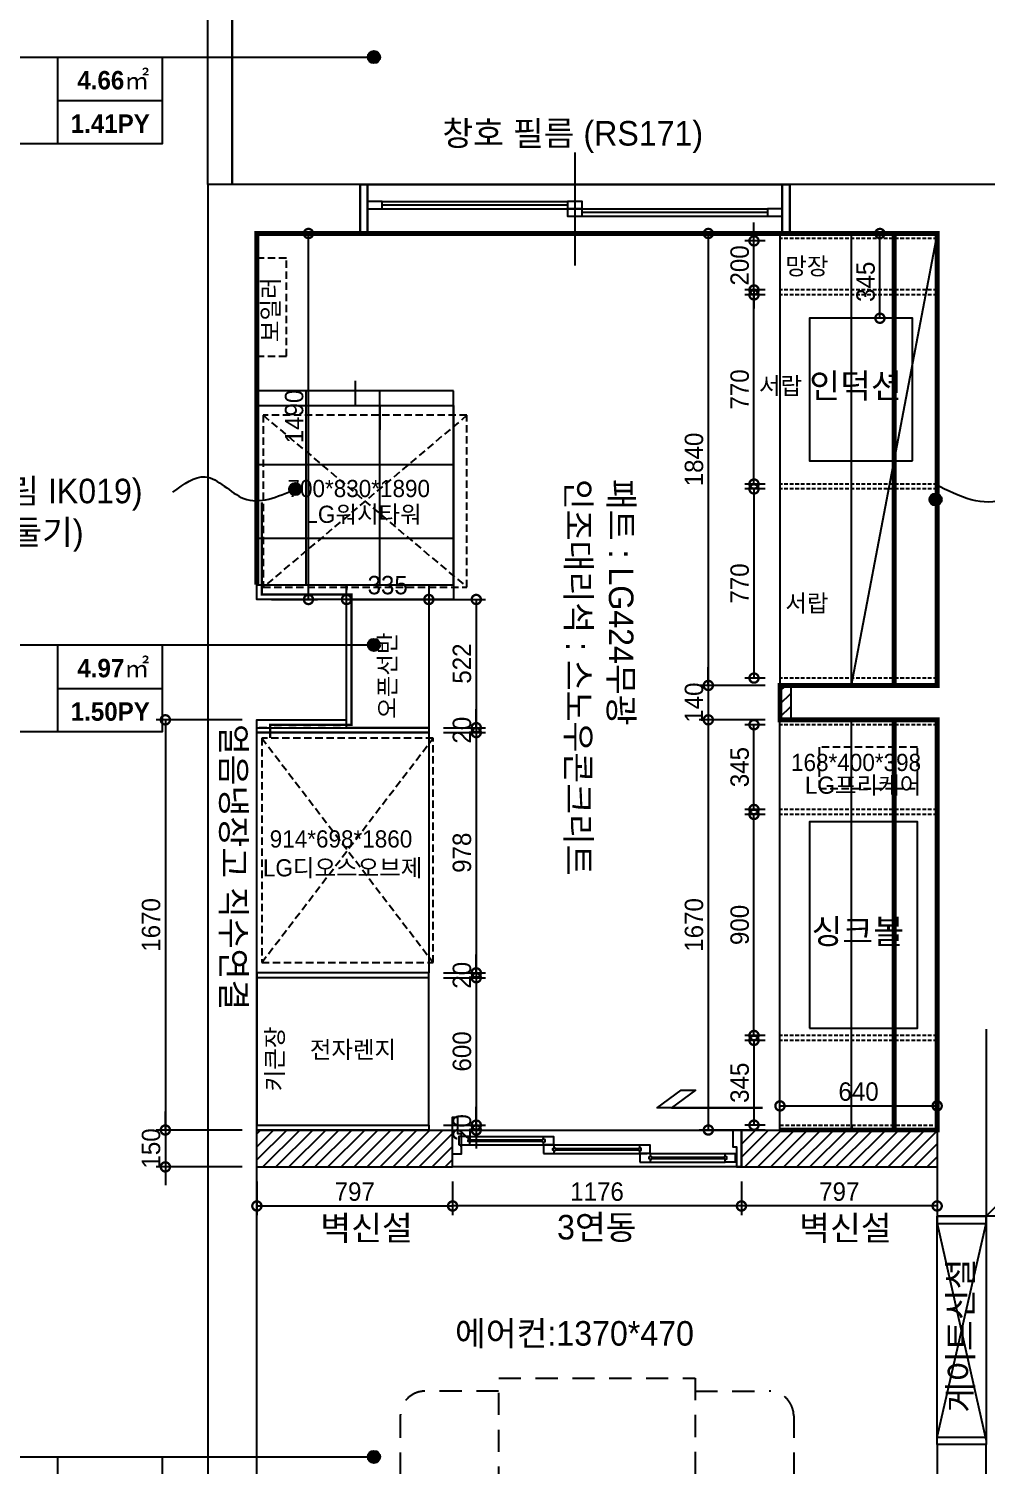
# Model space of a CAD drawing. Header units: inches. Extents: x 211248 to 488355, y -41604 to -7105.
# Drawn here: x 217592 to 221491, y -19995 to -14147 of the extents above; entities that cross this region are included whole.
import ezdxf
from ezdxf.enums import TextEntityAlignment as Align

# ---------------------------------------------------------------- set-up
doc = ezdxf.new("R2010")
doc.units = ezdxf.units.IN
doc.header["$LTSCALE"] = 60
doc.header["$MEASUREMENT"] = 0
for name, pattern in [('DASHED', [0.75, 0.5, -0.25]), ('HID', [2.5, 1.5, -1]), ('HID2', [1, 0.5, -0.5]), ('HIDDEN', [0.375, 0.25, -0.125]), ('PHANTOM2', [1.25, 0.625, -0.125, 0.125, -0.125, 0.125, -0.125])]:
    doc.linetypes.add(name, pattern=pattern)
for name, color, linetype in [('0-ELC TEXT', 7, 'Continuous'), ('03-TEXT', 3, 'Continuous'), ('03-WAL NEW', 3, 'Continuous'), ('06-FUR', 6, 'Continuous'), ('06-LIGHT', 4, 'Continuous'), ('07-DIM WAL', 5, 'Continuous'), ('08-HAT', 8, 'Continuous'), ('2-con', 2, 'Continuous'), ('_LIBR', 4, 'Continuous'), ('CO-DOOR', 8, 'Continuous'), ('door(c4)', 4, 'Continuous'), ('FUR', 8, 'DASHED'), ('UNIT-84A-ST-all-1F$0$WIN', 4, 'Continuous'), ('도면층4', 4, 'Continuous'), ('도면층5', 5, 'Continuous'), ('도면층8', 8, 'Continuous'), ('마감재', 140, 'Continuous')]:
    doc.layers.add(name, color=color, linetype=linetype)
doc.styles.add('넥슨고딕', font='NEXONLv1GothicBold.ttf')
doc.styles.add('스타일1', font='Korail_Round_Gothic_Light.ttf')
doc.styles.add('코레일둥고', font='Korail_Round_Gothic_Medium.ttf')
doc.dimstyles.new('30', dxfattribs={"dimscale": 30, "dimtxt": 2.5, "dimasz": 2.5, "dimexe": 1.25, "dimexo": 2, "dimtad": 1, "dimdec": 0, "dimtxsty": '스타일1', "dimblk": 'DOTSMALL', "dimcen": 2.5, "dimclrd": 1, "dimclre": 1, "dimclrt": 7, "dimadec": 0, "dimazin": 0, "dimtfac": 1, "dimtdec": 0, "dimtix": 1, "dimtmove": 0, "dimatfit": 3, "dimldrblk": 'DOTSMALL', "dimfxl": 0, "dimarcsym": 0})

# ---------------------------------------------------------------- blocks, each defined once
blk = doc.blocks.new('800X1200_P1_')
at = {"layer": 'FUR', "linetype": 'HID'}
blk.add_lwpolyline([(400, -1200), (-400, -1200), (-400, 0), (400, 0)], close=True, dxfattribs=at)
for points in [[(-400.9, -548), (-700.9, -548, -0.414214), (-800.9, -448), (-800.9, -148, -0.414214), (-700.9, -48), (-400.9, -48)], [(400.9, -548), (700.9, -548, 0.414214), (800.9, -448), (800.9, -148, 0.414214), (700.9, -48), (400.9, -48)], [(-400.9, -1146.7), (-700.9, -1146.7, -0.414214), (-800.9, -1046.7), (-800.9, -746.7, -0.414214), (-700.9, -646.7), (-400.9, -646.7)], [(400.9, -1146.7), (700.9, -1146.7, 0.414214), (800.9, -1046.7), (800.9, -746.7, 0.414214), (700.9, -646.7), (400.9, -646.7)]]:
    blk.add_lwpolyline(points, format="xyb", dxfattribs=at)
blk = doc.blocks.new('식탁')
at = {"layer": '_LIBR', "rotation": 180}
blk.add_blockref('800X1200_P1_', (400, -1200), dxfattribs=at)
blk = doc.blocks.new('_DOTSMALL')
at = {"color": 0, "linetype": 'ByBlock', "const_width": 0.5}
blk.add_lwpolyline([(-0.0625, 0, 1), (0.0625, 0, 1)], format="xyb", close=True, dxfattribs=at)
blk = doc.blocks.new('*D180')
at = {"layer": '07-DIM WAL', "color": 1, "lineweight": -2}
for p, q in [((218581.2, -14980.2), (218768.7, -14980.2)), ((218731.2, -16470.2), (218731.2, -14980.2)), ((218581.2, -16470.2), (218768.7, -16470.2))]:
    blk.add_line(p, q, dxfattribs=at)
at = {"layer": 'Defpoints', "color": 0}
for p in [(218521.2, -14980.2), (218731.2, -14980.2), (218521.2, -16470.2)]:
    blk.add_point(p, dxfattribs=at)
at = {"layer": '07-DIM WAL', "color": 1, "lineweight": -2, "xscale": 75, "yscale": 75, "zscale": 75}
for p, rotation in [((218731.2, -14980.2), 90), ((218731.2, -16470.2), 270)]:
    blk.add_blockref('_DOTSMALL', p, dxfattribs=dict(at, rotation=rotation))
at = {"layer": '07-DIM WAL', "color": 7, "insert": (218673.2, -15725.2), "char_height": 75, "attachment_point": 5, "rotation": 90, "style": '스타일1'}
blk.add_mtext('1490', dxfattribs=at)
blk = doc.blocks.new('*D189')
at = {"layer": '07-DIM WAL', "color": 1, "lineweight": -2}
for p, q in [((220494.2, -18840.2), (220494.2, -18976.9)), ((221291.2, -18840.2), (221291.2, -18976.9)), ((221291.2, -18939.4), (220494.2, -18939.4))]:
    blk.add_line(p, q, dxfattribs=at)
at = {"layer": 'Defpoints', "color": 0}
for p in [(220494.2, -18780.2), (221291.2, -18780.2), (220494.2, -18939.4)]:
    blk.add_point(p, dxfattribs=at)
at = {"layer": '07-DIM WAL', "color": 1, "lineweight": -2, "xscale": 75, "yscale": 75, "zscale": 75, "rotation": 180}
blk.add_blockref('_DOTSMALL', (220494.2, -18939.4), dxfattribs=at)
at = {"layer": '07-DIM WAL', "color": 1, "lineweight": -2, "xscale": 75, "yscale": 75, "zscale": 75}
blk.add_blockref('_DOTSMALL', (221291.2, -18939.4), dxfattribs=at)
at = {"layer": '07-DIM WAL', "color": 7, "insert": (220892.7, -18881.4), "char_height": 75, "attachment_point": 5, "style": '스타일1'}
blk.add_mtext('797', dxfattribs=at)
blk = doc.blocks.new('*D181')
at = {"layer": '07-DIM WAL', "color": 1, "lineweight": -2}
for p, q in [((219318.2, -18840.2), (219318.2, -18976.9)), ((220494.2, -18840.2), (220494.2, -18976.9)), ((220494.2, -18939.4), (219318.2, -18939.4))]:
    blk.add_line(p, q, dxfattribs=at)
at = {"layer": 'Defpoints', "color": 0}
for p in [(219318.2, -18780.2), (220494.2, -18780.2), (219318.2, -18939.4)]:
    blk.add_point(p, dxfattribs=at)
at = {"layer": '07-DIM WAL', "color": 1, "lineweight": -2, "xscale": 75, "yscale": 75, "zscale": 75, "rotation": 180}
blk.add_blockref('_DOTSMALL', (219318.2, -18939.4), dxfattribs=at)
at = {"layer": '07-DIM WAL', "color": 1, "lineweight": -2, "xscale": 75, "yscale": 75, "zscale": 75}
blk.add_blockref('_DOTSMALL', (220494.2, -18939.4), dxfattribs=at)
at = {"layer": '07-DIM WAL', "color": 7, "insert": (219906.2, -18881.4), "char_height": 75, "attachment_point": 5, "style": '스타일1'}
blk.add_mtext('1176', dxfattribs=at)
blk = doc.blocks.new('*D190')
at = {"layer": '07-DIM WAL', "color": 1, "lineweight": -2}
for p, q in [((218521.2, -18840.2), (218521.2, -18976.9)), ((219318.2, -18840.2), (219318.2, -18976.9)), ((218521.2, -18939.4), (219318.2, -18939.4))]:
    blk.add_line(p, q, dxfattribs=at)
at = {"layer": 'Defpoints', "color": 0}
for p in [(218521.2, -18780.2), (219318.2, -18780.2), (219318.2, -18939.4)]:
    blk.add_point(p, dxfattribs=at)
at = {"layer": '07-DIM WAL', "color": 1, "lineweight": -2, "xscale": 75, "yscale": 75, "zscale": 75, "rotation": 180}
blk.add_blockref('_DOTSMALL', (218521.2, -18939.4), dxfattribs=at)
at = {"layer": '07-DIM WAL', "color": 1, "lineweight": -2, "xscale": 75, "yscale": 75, "zscale": 75}
blk.add_blockref('_DOTSMALL', (219318.2, -18939.4), dxfattribs=at)
at = {"layer": '07-DIM WAL', "color": 7, "insert": (218919.7, -18881.4), "char_height": 75, "attachment_point": 5, "style": '스타일1'}
blk.add_mtext('797', dxfattribs=at)
blk = doc.blocks.new('*D191')
at = {"layer": '07-DIM WAL', "color": 1, "lineweight": -2}
for p, q in [((218886.2, -16410.2), (218886.2, -16432.7)), ((219221.2, -16410.2), (219221.2, -16432.7)), ((218886.2, -16470.2), (219221.2, -16470.2))]:
    blk.add_line(p, q, dxfattribs=at)
at = {"layer": 'Defpoints', "color": 0}
for p in [(218886.2, -16470.2), (219221.2, -16470.2), (219221.2, -16470.2)]:
    blk.add_point(p, dxfattribs=at)
at = {"layer": '07-DIM WAL', "color": 1, "lineweight": -2, "xscale": 75, "yscale": 75, "zscale": 75, "rotation": 180}
blk.add_blockref('_DOTSMALL', (218886.2, -16470.2), dxfattribs=at)
at = {"layer": '07-DIM WAL', "color": 1, "lineweight": -2, "xscale": 75, "yscale": 75, "zscale": 75}
blk.add_blockref('_DOTSMALL', (219221.2, -16470.2), dxfattribs=at)
at = {"layer": '07-DIM WAL', "color": 7, "insert": (219053.7, -16412.2), "char_height": 75, "attachment_point": 5, "style": '스타일1'}
blk.add_mtext('335', dxfattribs=at)
blk = doc.blocks.new('*D193')
at = {"layer": '07-DIM WAL', "color": 1, "lineweight": -2}
for p, q in [((220591.2, -18265.2), (220507.9, -18265.2)), ((220545.4, -18265.2), (220545.4, -18610.2)), ((220591.2, -18610.2), (220507.9, -18610.2))]:
    blk.add_line(p, q, dxfattribs=at)
at = {"layer": 'Defpoints', "color": 0}
for p in [(220651.2, -18265.2), (220545.4, -18610.2), (220651.2, -18610.2)]:
    blk.add_point(p, dxfattribs=at)
at = {"layer": '07-DIM WAL', "color": 1, "lineweight": -2, "xscale": 75, "yscale": 75, "zscale": 75}
for p, rotation in [((220545.4, -18265.2), 90), ((220545.4, -18610.2), 270)]:
    blk.add_blockref('_DOTSMALL', p, dxfattribs=dict(at, rotation=rotation))
at = {"layer": '07-DIM WAL', "color": 7, "insert": (220487.4, -18437.7), "char_height": 75, "attachment_point": 5, "rotation": 90, "style": '스타일1'}
blk.add_mtext('345', dxfattribs=at)
blk = doc.blocks.new('*D197')
at = {"layer": '07-DIM WAL', "color": 1, "lineweight": -2}
for p, q in [((220591.2, -17345.2), (220507.9, -17345.2)), ((220545.4, -18245.2), (220545.4, -17345.2)), ((220591.2, -18245.2), (220507.9, -18245.2))]:
    blk.add_line(p, q, dxfattribs=at)
at = {"layer": 'Defpoints', "color": 0}
for p in [(220545.4, -17345.2), (220651.2, -17345.2), (220651.2, -18245.2)]:
    blk.add_point(p, dxfattribs=at)
at = {"layer": '07-DIM WAL', "color": 1, "lineweight": -2, "xscale": 75, "yscale": 75, "zscale": 75}
for p, rotation in [((220545.4, -17345.2), 90), ((220545.4, -18245.2), 270)]:
    blk.add_blockref('_DOTSMALL', p, dxfattribs=dict(at, rotation=rotation))
at = {"layer": '07-DIM WAL', "color": 7, "insert": (220487.4, -17795.2), "char_height": 75, "attachment_point": 5, "rotation": 90, "style": '스타일1'}
blk.add_mtext('900', dxfattribs=at)
blk = doc.blocks.new('*D198')
at = {"layer": '07-DIM WAL', "color": 1, "lineweight": -2}
for p, q in [((220591.2, -16980.2), (220507.9, -16980.2)), ((220545.4, -17325.2), (220545.4, -16980.2)), ((220591.2, -17325.2), (220507.9, -17325.2))]:
    blk.add_line(p, q, dxfattribs=at)
at = {"layer": 'Defpoints', "color": 0}
for p in [(220545.4, -16980.2), (220651.2, -16980.2), (220651.2, -17325.2)]:
    blk.add_point(p, dxfattribs=at)
at = {"layer": '07-DIM WAL', "color": 1, "lineweight": -2, "xscale": 75, "yscale": 75, "zscale": 75}
for p, rotation in [((220545.4, -16980.2), 90), ((220545.4, -17325.2), 270)]:
    blk.add_blockref('_DOTSMALL', p, dxfattribs=dict(at, rotation=rotation))
at = {"layer": '07-DIM WAL', "color": 7, "insert": (220487.4, -17152.7), "char_height": 75, "attachment_point": 5, "rotation": 90, "style": '스타일1'}
blk.add_mtext('345', dxfattribs=at)
blk = doc.blocks.new('*D186')
at = {"layer": '07-DIM WAL', "color": 1, "lineweight": -2}
for p, q in [((220591.2, -16960.2), (220321.9, -16960.2)), ((220359.4, -16960.2), (220359.4, -18630.2)), ((220591.2, -18630.2), (220321.9, -18630.2))]:
    blk.add_line(p, q, dxfattribs=at)
at = {"layer": 'Defpoints', "color": 0}
for p in [(220651.2, -16960.2), (220359.4, -18630.2), (220651.2, -18630.2)]:
    blk.add_point(p, dxfattribs=at)
at = {"layer": '07-DIM WAL', "color": 1, "lineweight": -2, "xscale": 75, "yscale": 75, "zscale": 75}
for p, rotation in [((220359.4, -16960.2), 90), ((220359.4, -18630.2), 270)]:
    blk.add_blockref('_DOTSMALL', p, dxfattribs=dict(at, rotation=rotation))
at = {"layer": '07-DIM WAL', "color": 7, "insert": (220301.4, -17795.2), "char_height": 75, "attachment_point": 5, "rotation": 90, "style": '스타일1'}
blk.add_mtext('1670', dxfattribs=at)
blk = doc.blocks.new('*D187')
at = {"layer": '07-DIM WAL', "color": 1, "lineweight": -2}
for p, q in [((220651.2, -18570.2), (220651.2, -18494.5)), ((220651.2, -18532), (221291.2, -18532)), ((221291.2, -18570.2), (221291.2, -18494.5))]:
    blk.add_line(p, q, dxfattribs=at)
at = {"layer": 'Defpoints', "color": 0}
for p in [(221291.2, -18532), (220651.2, -18630.2), (221291.2, -18630.2)]:
    blk.add_point(p, dxfattribs=at)
at = {"layer": '07-DIM WAL', "color": 1, "lineweight": -2, "xscale": 75, "yscale": 75, "zscale": 75, "rotation": 180}
blk.add_blockref('_DOTSMALL', (220651.2, -18532), dxfattribs=at)
at = {"layer": '07-DIM WAL', "color": 1, "lineweight": -2, "xscale": 75, "yscale": 75, "zscale": 75}
blk.add_blockref('_DOTSMALL', (221291.2, -18532), dxfattribs=at)
at = {"layer": '07-DIM WAL', "color": 7, "insert": (220971.2, -18474), "char_height": 75, "attachment_point": 5, "style": '스타일1'}
blk.add_mtext('640', dxfattribs=at)
blk = doc.blocks.new('*D199')
at = {"layer": '07-DIM WAL', "color": 1, "lineweight": -2}
for p, q in [((220591.2, -16020.2), (220507.9, -16020.2)), ((220545.4, -16020.2), (220545.4, -16790.2)), ((220591.2, -16790.2), (220507.9, -16790.2))]:
    blk.add_line(p, q, dxfattribs=at)
at = {"layer": 'Defpoints', "color": 0}
for p in [(220651.2, -16020.2), (220545.4, -16790.2), (220651.2, -16790.2)]:
    blk.add_point(p, dxfattribs=at)
at = {"layer": '07-DIM WAL', "color": 1, "lineweight": -2, "xscale": 75, "yscale": 75, "zscale": 75}
for p, rotation in [((220545.4, -16020.2), 90), ((220545.4, -16790.2), 270)]:
    blk.add_blockref('_DOTSMALL', p, dxfattribs=dict(at, rotation=rotation))
at = {"layer": '07-DIM WAL', "color": 7, "insert": (220487.4, -16405.2), "char_height": 75, "attachment_point": 5, "rotation": 90, "style": '스타일1'}
blk.add_mtext('770', dxfattribs=at)
blk = doc.blocks.new('*D200')
at = {"layer": '07-DIM WAL', "color": 1, "lineweight": -2}
for p, q in [((220591.2, -15230.2), (220507.9, -15230.2)), ((220545.4, -16000.2), (220545.4, -15230.2)), ((220591.2, -16000.2), (220507.9, -16000.2))]:
    blk.add_line(p, q, dxfattribs=at)
at = {"layer": 'Defpoints', "color": 0}
for p in [(220545.4, -15230.2), (220651.2, -15230.2), (220651.2, -16000.2)]:
    blk.add_point(p, dxfattribs=at)
at = {"layer": '07-DIM WAL', "color": 1, "lineweight": -2, "xscale": 75, "yscale": 75, "zscale": 75}
for p, rotation in [((220545.4, -15230.2), 90), ((220545.4, -16000.2), 270)]:
    blk.add_blockref('_DOTSMALL', p, dxfattribs=dict(at, rotation=rotation))
at = {"layer": '07-DIM WAL', "color": 7, "insert": (220487.4, -15615.2), "char_height": 75, "attachment_point": 5, "rotation": 90, "style": '스타일1'}
blk.add_mtext('770', dxfattribs=at)
blk = doc.blocks.new('*D194')
at = {"layer": '07-DIM WAL', "color": 1, "lineweight": -2}
for p, q in [((220545.4, -15010.2), (220545.4, -14935.2)), ((220591.2, -15010.2), (220507.9, -15010.2)), ((220545.4, -15210.2), (220545.4, -15010.2)), ((220591.2, -15210.2), (220507.9, -15210.2)), ((220545.4, -15210.2), (220545.4, -15285.2))]:
    blk.add_line(p, q, dxfattribs=at)
at = {"layer": 'Defpoints', "color": 0}
for p in [(220545.4, -15010.2), (220651.2, -15010.2), (220651.2, -15210.2)]:
    blk.add_point(p, dxfattribs=at)
at = {"layer": '07-DIM WAL', "color": 1, "lineweight": -2, "xscale": 75, "yscale": 75, "zscale": 75}
for p, rotation in [((220545.4, -15010.2), 270), ((220545.4, -15210.2), 90)]:
    blk.add_blockref('_DOTSMALL', p, dxfattribs=dict(at, rotation=rotation))
at = {"layer": '07-DIM WAL', "color": 7, "insert": (220487.4, -15110.2), "char_height": 75, "attachment_point": 5, "rotation": 90, "style": '스타일1'}
blk.add_mtext('200', dxfattribs=at)
blk = doc.blocks.new('*D195')
at = {"layer": '07-DIM WAL', "color": 1, "lineweight": -2}
for p, q in [((220591.2, -14980.2), (220321.9, -14980.2)), ((220359.4, -14980.2), (220359.4, -16820.2)), ((220591.2, -16820.2), (220321.9, -16820.2))]:
    blk.add_line(p, q, dxfattribs=at)
at = {"layer": 'Defpoints', "color": 0}
for p in [(220651.2, -14980.2), (220359.4, -16820.2), (220651.2, -16820.2)]:
    blk.add_point(p, dxfattribs=at)
at = {"layer": '07-DIM WAL', "color": 1, "lineweight": -2, "xscale": 75, "yscale": 75, "zscale": 75}
for p, rotation in [((220359.4, -14980.2), 90), ((220359.4, -16820.2), 270)]:
    blk.add_blockref('_DOTSMALL', p, dxfattribs=dict(at, rotation=rotation))
at = {"layer": '07-DIM WAL', "color": 7, "insert": (220301.4, -15900.2), "char_height": 75, "attachment_point": 5, "rotation": 90, "style": '스타일1'}
blk.add_mtext('1840', dxfattribs=at)
blk = doc.blocks.new('*D196')
at = {"layer": '07-DIM WAL', "color": 1, "lineweight": -2}
for p, q in [((220359.4, -16820.2), (220359.4, -16745.2)), ((220591.2, -16820.2), (220321.9, -16820.2)), ((220359.4, -16820.2), (220359.4, -16960.2)), ((220591.2, -16960.2), (220321.9, -16960.2)), ((220359.4, -16960.2), (220359.4, -17035.2))]:
    blk.add_line(p, q, dxfattribs=at)
at = {"layer": 'Defpoints', "color": 0}
for p in [(220651.2, -16820.2), (220359.4, -16960.2), (220651.2, -16960.2)]:
    blk.add_point(p, dxfattribs=at)
at = {"layer": '07-DIM WAL', "color": 1, "lineweight": -2, "xscale": 75, "yscale": 75, "zscale": 75}
for p, rotation in [((220359.4, -16820.2), 270), ((220359.4, -16960.2), 90)]:
    blk.add_blockref('_DOTSMALL', p, dxfattribs=dict(at, rotation=rotation))
at = {"layer": '07-DIM WAL', "color": 7, "insert": (220301.4, -16890.2), "char_height": 75, "attachment_point": 5, "rotation": 90, "style": '스타일1'}
blk.add_mtext('140', dxfattribs=at)
blk = doc.blocks.new('*D185')
at = {"layer": '07-DIM WAL', "color": 1, "lineweight": -2}
for p, q in [((221056.2, -14980.2), (221020.7, -14980.2)), ((221058.2, -15325.2), (221058.2, -14980.2)), ((221056.2, -15325.2), (221020.7, -15325.2))]:
    blk.add_line(p, q, dxfattribs=at)
at = {"layer": 'Defpoints', "color": 0}
for p in [(221058.2, -14980.2), (221116.2, -14980.2), (221116.2, -15325.2)]:
    blk.add_point(p, dxfattribs=at)
at = {"layer": '07-DIM WAL', "color": 1, "lineweight": -2, "xscale": 75, "yscale": 75, "zscale": 75}
for p, rotation in [((221058.2, -14980.2), 90), ((221058.2, -15325.2), 270)]:
    blk.add_blockref('_DOTSMALL', p, dxfattribs=dict(at, rotation=rotation))
at = {"layer": '07-DIM WAL', "color": 7, "insert": (221000.2, -15176.8), "char_height": 75, "attachment_point": 5, "rotation": 90, "style": '스타일1'}
blk.add_mtext('345', dxfattribs=at)
blk = doc.blocks.new('*D201')
at = {"layer": '07-DIM WAL', "color": 1, "lineweight": -2}
for p, q in [((218461.2, -16960.2), (218111.1, -16960.2)), ((218148.6, -16960.2), (218148.6, -18630.2)), ((218461.2, -18630.2), (218111.1, -18630.2))]:
    blk.add_line(p, q, dxfattribs=at)
at = {"layer": 'Defpoints', "color": 0}
for p in [(218521.2, -16960.2), (218148.6, -18630.2), (218521.2, -18630.2)]:
    blk.add_point(p, dxfattribs=at)
at = {"layer": '07-DIM WAL', "color": 1, "lineweight": -2, "xscale": 75, "yscale": 75, "zscale": 75}
for p, rotation in [((218148.6, -16960.2), 90), ((218148.6, -18630.2), 270)]:
    blk.add_blockref('_DOTSMALL', p, dxfattribs=dict(at, rotation=rotation))
at = {"layer": '07-DIM WAL', "color": 7, "insert": (218090.6, -17795.2), "char_height": 75, "attachment_point": 5, "rotation": 90, "style": '스타일1'}
blk.add_mtext('1670', dxfattribs=at)
blk = doc.blocks.new('*D184')
at = {"layer": '07-DIM WAL', "color": 1, "lineweight": -2}
for p, q in [((218148.6, -18630.2), (218148.6, -18555.2)), ((218461.2, -18630.2), (218111.1, -18630.2)), ((218148.6, -18630.2), (218148.6, -18780.2)), ((218461.2, -18780.2), (218111.1, -18780.2)), ((218148.6, -18780.2), (218148.6, -18855.2))]:
    blk.add_line(p, q, dxfattribs=at)
at = {"layer": 'Defpoints', "color": 0}
for p in [(218521.2, -18630.2), (218148.6, -18780.2), (218521.2, -18780.2)]:
    blk.add_point(p, dxfattribs=at)
at = {"layer": '07-DIM WAL', "color": 1, "lineweight": -2, "xscale": 75, "yscale": 75, "zscale": 75}
for p, rotation in [((218148.6, -18630.2), 270), ((218148.6, -18780.2), 90)]:
    blk.add_blockref('_DOTSMALL', p, dxfattribs=dict(at, rotation=rotation))
at = {"layer": '07-DIM WAL', "color": 7, "insert": (218090.6, -18705.2), "char_height": 75, "attachment_point": 5, "rotation": 90, "style": '스타일1'}
blk.add_mtext('150', dxfattribs=at)
blk = doc.blocks.new('*D261')
at = {"layer": '07-DIM WAL', "color": 1, "lineweight": -2}
for p, q in [((219281.2, -16470.2), (219452, -16470.2)), ((219414.5, -16470.2), (219414.5, -16992.2)), ((219281.2, -16992.2), (219452, -16992.2))]:
    blk.add_line(p, q, dxfattribs=at)
at = {"layer": 'Defpoints', "color": 0}
for p in [(219221.2, -16470.2), (219221.2, -16992.2), (219414.5, -16992.2)]:
    blk.add_point(p, dxfattribs=at)
at = {"layer": '07-DIM WAL', "color": 1, "lineweight": -2, "xscale": 75, "yscale": 75, "zscale": 75}
for p, rotation in [((219414.5, -16470.2), 90), ((219414.5, -16992.2), 270)]:
    blk.add_blockref('_DOTSMALL', p, dxfattribs=dict(at, rotation=rotation))
at = {"layer": '07-DIM WAL', "color": 7, "insert": (219356.5, -16731.2), "char_height": 75, "attachment_point": 5, "rotation": 90, "style": '스타일1'}
blk.add_mtext('522', dxfattribs=at)
blk = doc.blocks.new('*D262')
at = {"layer": '07-DIM WAL', "color": 1, "lineweight": -2}
for p, q in [((219414.5, -16992.2), (219414.5, -16917.2)), ((219281.2, -16992.2), (219452, -16992.2)), ((219281.2, -17012.2), (219452, -17012.2)), ((219414.5, -16992.2), (219414.5, -17012.2)), ((219414.5, -17012.2), (219414.5, -17087.2))]:
    blk.add_line(p, q, dxfattribs=at)
at = {"layer": 'Defpoints', "color": 0}
for p in [(219221.2, -16992.2), (219221.2, -17012.2), (219414.5, -17012.2)]:
    blk.add_point(p, dxfattribs=at)
at = {"layer": '07-DIM WAL', "color": 1, "lineweight": -2, "xscale": 75, "yscale": 75, "zscale": 75}
for p, rotation in [((219414.5, -16992.2), 270), ((219414.5, -17012.2), 90)]:
    blk.add_blockref('_DOTSMALL', p, dxfattribs=dict(at, rotation=rotation))
at = {"layer": '07-DIM WAL', "color": 7, "insert": (219356.5, -17002.2), "char_height": 75, "attachment_point": 5, "rotation": 90, "style": '스타일1'}
blk.add_mtext('20', dxfattribs=at)
blk = doc.blocks.new('*D263')
at = {"layer": '07-DIM WAL', "color": 1, "lineweight": -2}
for p, q in [((219281.2, -17012.2), (219452, -17012.2)), ((219414.5, -17012.2), (219414.5, -17990.2)), ((219281.2, -17990.2), (219452, -17990.2))]:
    blk.add_line(p, q, dxfattribs=at)
at = {"layer": 'Defpoints', "color": 0}
for p in [(219221.2, -17012.2), (219221.2, -17990.2), (219414.5, -17990.2)]:
    blk.add_point(p, dxfattribs=at)
at = {"layer": '07-DIM WAL', "color": 1, "lineweight": -2, "xscale": 75, "yscale": 75, "zscale": 75}
for p, rotation in [((219414.5, -17012.2), 90), ((219414.5, -17990.2), 270)]:
    blk.add_blockref('_DOTSMALL', p, dxfattribs=dict(at, rotation=rotation))
at = {"layer": '07-DIM WAL', "color": 7, "insert": (219356.5, -17501.2), "char_height": 75, "attachment_point": 5, "rotation": 90, "style": '스타일1'}
blk.add_mtext('978', dxfattribs=at)
blk = doc.blocks.new('*D264')
at = {"layer": '07-DIM WAL', "color": 1, "lineweight": -2}
for p, q in [((219281.2, -18010.2), (219452, -18010.2)), ((219414.5, -18010.2), (219414.5, -18610.2)), ((219281.2, -18610.2), (219452, -18610.2))]:
    blk.add_line(p, q, dxfattribs=at)
at = {"layer": 'Defpoints', "color": 0}
for p in [(219221.2, -18010.2), (219221.2, -18610.2), (219414.5, -18610.2)]:
    blk.add_point(p, dxfattribs=at)
at = {"layer": '07-DIM WAL', "color": 1, "lineweight": -2, "xscale": 75, "yscale": 75, "zscale": 75}
for p, rotation in [((219414.5, -18010.2), 90), ((219414.5, -18610.2), 270)]:
    blk.add_blockref('_DOTSMALL', p, dxfattribs=dict(at, rotation=rotation))
at = {"layer": '07-DIM WAL', "color": 7, "insert": (219356.5, -18310.2), "char_height": 75, "attachment_point": 5, "rotation": 90, "style": '스타일1'}
blk.add_mtext('600', dxfattribs=at)
blk = doc.blocks.new('*D265')
at = {"layer": '07-DIM WAL', "color": 1, "lineweight": -2}
for p, q in [((219414.5, -18610.2), (219414.5, -18535.2)), ((219281.2, -18610.2), (219452, -18610.2)), ((219281.2, -18630.2), (219452, -18630.2)), ((219414.5, -18610.2), (219414.5, -18630.2)), ((219414.5, -18630.2), (219414.5, -18705.2))]:
    blk.add_line(p, q, dxfattribs=at)
at = {"layer": 'Defpoints', "color": 0}
for p in [(219221.2, -18610.2), (219221.2, -18630.2), (219414.5, -18630.2)]:
    blk.add_point(p, dxfattribs=at)
at = {"layer": '07-DIM WAL', "color": 1, "lineweight": -2, "xscale": 75, "yscale": 75, "zscale": 75}
for p, rotation in [((219414.5, -18610.2), 270), ((219414.5, -18630.2), 90)]:
    blk.add_blockref('_DOTSMALL', p, dxfattribs=dict(at, rotation=rotation))
at = {"layer": '07-DIM WAL', "color": 7, "insert": (219356.5, -18620.2), "char_height": 75, "attachment_point": 5, "rotation": 90, "style": '스타일1'}
blk.add_mtext('20', dxfattribs=at)
blk = doc.blocks.new('*D328')
at = {"layer": '07-DIM WAL', "color": 1, "lineweight": -2}
for p, q in [((219414.5, -17990.2), (219414.5, -17915.2)), ((219281.2, -17990.2), (219452, -17990.2)), ((219281.2, -18010.2), (219452, -18010.2)), ((219414.5, -17990.2), (219414.5, -18010.2)), ((219414.5, -18010.2), (219414.5, -18085.2))]:
    blk.add_line(p, q, dxfattribs=at)
at = {"layer": 'Defpoints', "color": 0}
for p in [(219221.2, -17990.2), (219221.2, -18010.2), (219414.5, -18010.2)]:
    blk.add_point(p, dxfattribs=at)
at = {"layer": '07-DIM WAL', "color": 1, "lineweight": -2, "xscale": 75, "yscale": 75, "zscale": 75}
for p, rotation in [((219414.5, -17990.2), 270), ((219414.5, -18010.2), 90)]:
    blk.add_blockref('_DOTSMALL', p, dxfattribs=dict(at, rotation=rotation))
at = {"layer": '07-DIM WAL', "color": 7, "insert": (219356.5, -18000.2), "char_height": 75, "attachment_point": 5, "rotation": 90, "style": '스타일1'}
blk.add_mtext('20', dxfattribs=at)

msp = doc.modelspace()

# ---------------------------------------------------------------- hatches: boundary and pattern name
at = {"layer": '0-ELC TEXT'}
h = msp.add_hatch(color=256, dxfattribs=at)
h.dxf.hatch_style = 1
edge = h.paths.add_edge_path()
edge.add_arc((218997.9, -14261.8), 25, -90, 270)
h = msp.add_hatch(color=256, dxfattribs=at)
h.dxf.hatch_style = 1
edge = h.paths.add_edge_path()
edge.add_arc((218997.9, -14261.8), 25, -90, 270)
h = msp.add_hatch(dxfattribs=at)
h.set_pattern_fill('_USER', color=140, scale=300, double=1, pattern_type=0)
h.set_pattern_definition([(0, (219321.2, -15620.23), (0, 300), []), (90, (219321.2, -15620.23), (-300, 2e-14), [])])
h.paths.add_polyline_path([(219321.2, -15620.2), (218521.2, -15620.2), (218521.2, -16410.2), (219321.2, -16410.2)])
h = msp.add_hatch(color=256, dxfattribs=at)
h.dxf.hatch_style = 1
edge = h.paths.add_edge_path()
edge.add_arc((218997.9, -16655.3), 25, -90, 270)
h = msp.add_hatch(color=256, dxfattribs=at)
h.dxf.hatch_style = 1
edge = h.paths.add_edge_path()
edge.add_arc((218997.9, -16655.3), 25, -90, 270)
h = msp.add_hatch(color=256, dxfattribs=at)
h.dxf.hatch_style = 1
edge = h.paths.add_edge_path()
edge.add_arc((218997.9, -19961.2), 25, -90, 270)
h = msp.add_hatch(color=256, dxfattribs=at)
h.dxf.hatch_style = 1
edge = h.paths.add_edge_path()
edge.add_arc((218997.9, -19961.2), 25, -90, 270)
at = {"layer": '03-WAL NEW'}
h = msp.add_hatch(dxfattribs=at)
h.set_pattern_fill('ANSI31', color=256, scale=300)
h.set_pattern_definition([(45, (0, -22393), (-26.516504, 26.516504), [])])
h.paths.add_polyline_path([(220696.2, -16820.2), (220651.2, -16820.2), (220651.2, -16960.2), (220696.2, -16960.2)])
h = msp.add_hatch(dxfattribs=at)
h.set_pattern_fill('ANSI31', color=256, scale=300)
h.set_pattern_definition([(45, (-157, -22487), (-26.516504, 26.516504), [])])
h.paths.add_polyline_path([(221291.2, -18780.2), (221291.2, -18630.2), (220494.2, -18630.2), (220494.2, -18780.2)])
h.paths.add_polyline_path([(219318.2, -18630.2), (218521.2, -18630.2), (218521.2, -18780.2), (219318.2, -18780.2)])
at = {"layer": '마감재'}
h = msp.add_hatch(color=140, dxfattribs=at)
h.dxf.hatch_style = 1
edge = h.paths.add_edge_path()
edge.add_arc((218677.4, -16021), 25, -90, 270)
h = msp.add_hatch(color=140, dxfattribs=at)
h.dxf.hatch_style = 1
edge = h.paths.add_edge_path()
edge.add_arc((218677.4, -16021), 25, -90, 270)
h = msp.add_hatch(color=140, dxfattribs=at)
h.dxf.hatch_style = 1
edge = h.paths.add_edge_path()
edge.add_arc((221284.9, -16063.1), 25, 270, 630, ccw=False)
h = msp.add_hatch(color=140, dxfattribs=at)
h.dxf.hatch_style = 1
edge = h.paths.add_edge_path()
edge.add_arc((221284.9, -16063.1), 25, 270, 630, ccw=False)

# ---------------------------------------------------------------- linework, layer by layer
at = {"layer": '0-ELC TEXT'}
for p, q in [((217711.3, -14615.6), (217711.3, -14261.8)), ((218125.7, -14261.8), (218987.6, -14261.8)), ((217711.3, -14438.7), (218136, -14438.7)), ((217711.3, -17009.1), (217711.3, -16655.3)), ((218125.7, -16655.3), (218987.6, -16655.3)), ((217711.3, -16832.2), (218136, -16832.2)), ((217711.3, -20315), (217711.3, -19961.2)), ((218125.7, -19961.2), (218987.6, -19961.2))]:
    msp.add_line(p, q, dxfattribs=at)
for points in [[(216454.1, -14261.8), (218136, -14261.8), (218136, -14615.6), (216454.1, -14615.6)], [(216454.1, -16655.3), (218136, -16655.3), (218136, -17009.1), (216454.1, -17009.1)], [(216554.1, -19961.2), (218136, -19961.2), (218136, -20315), (216554.1, -20315)]]:
    msp.add_lwpolyline(points, close=True, dxfattribs=at)
at = {"layer": '0-ELC TEXT', "color": 140, "linetype": 'HID', "const_width": 20}
msp.add_lwpolyline([(218521.2, -16410.2), (218521.2, -14980.2), (221291.2, -14980.2), (221291.2, -16820.2), (220651.2, -16820.2), (220651.2, -16960.2), (221291.2, -16960.2), (221291.2, -18630.2), (220651.2, -18630.2)], dxfattribs=at)
at = {"layer": '0-ELC TEXT', "color": 140}
msp.add_lwpolyline([(219321.2, -15620.2), (218521.2, -15620.2), (218521.2, -16410.2), (219321.2, -16410.2)], close=True, dxfattribs=at)
at = {"layer": '0-ELC TEXT'}
for centre in [(218997.9, -14261.8), (218997.9, -14261.8), (218997.9, -16655.3), (218997.9, -16655.3), (218997.9, -19961.2), (218997.9, -19961.2)]:
    msp.add_circle(centre, 25, dxfattribs=at)
at = {"layer": '03-WAL NEW'}
for p, q in [((219318.2, -18728.2), (219318.2, -18578.2)), ((218521.2, -18630.2), (219318.2, -18630.2)), ((220494.2, -18780.2), (220494.2, -18630.2)), ((220494.2, -18630.2), (221291.2, -18630.2)), ((218521.2, -18780.2), (219318.2, -18780.2)), ((220494.2, -18780.2), (221291.2, -18780.2))]:
    msp.add_line(p, q, dxfattribs=at)
at = {"layer": '03-WAL NEW', "color": 8}
msp.add_lwpolyline([(218921.2, -15580.2), (218921.2, -15680.2), (219021.2, -15680.2), (219021.2, -15780.2)], dxfattribs=at)
msp.add_lwpolyline([(219321.2, -16470.2), (218521.2, -16470.2), (218521.2, -15680.2), (219321.2, -15680.2)], close=True, dxfattribs=at)
at = {"layer": '03-WAL NEW'}
msp.add_lwpolyline([(220696.2, -16820.2), (220651.2, -16820.2), (220651.2, -16960.2), (220696.2, -16960.2)], close=True, dxfattribs=at)
at = {"layer": '06-FUR', "color": 8, "linetype": 'HIDDEN'}
for p, q in [((221291.2, -15000.2), (220651.2, -15000.2)), ((221291.2, -15210.2), (220651.2, -15210.2)), ((221291.2, -15230.2), (220651.2, -15230.2)), ((221291.2, -16000.2), (220651.2, -16000.2)), ((221291.2, -16000.2), (220651.2, -16000.2)), ((221291.2, -16020.2), (220651.2, -16020.2)), ((221291.2, -16790.2), (220651.2, -16790.2)), ((221291.2, -16980.2), (220651.2, -16980.2)), ((221291.2, -17325.2), (220651.2, -17325.2)), ((221291.2, -17345.2), (220651.2, -17345.2)), ((221291.2, -18245.2), (220651.2, -18245.2)), ((221291.2, -18265.2), (220651.2, -18265.2)), ((220651.2, -18610.2), (221291.2, -18610.2))]:
    msp.add_line(p, q, dxfattribs=at)
at = {"layer": '06-FUR', "linetype": 'HID2'}
msp.add_line((219221.2, -16992.2), (218521.2, -16992.2), dxfattribs=at)
at = {"layer": '06-FUR'}
for p, q in [((219221.2, -18010.2), (218521.2, -18010.2)), ((221491.1, -18980.2), (222241.2, -18220.2)), ((222241.2, -18980.2), (221481.2, -18980.2))]:
    msp.add_line(p, q, dxfattribs=at)
for points in [[(220651.2, -16820.2), (221291.2, -16820.2), (221291.2, -14980.2), (220651.2, -14980.2)], [(221191.2, -15905.2), (221191.2, -15325.2), (220771.2, -15325.2), (220771.2, -15905.2)], [(218886.2, -16410.2), (219221.2, -16410.2), (219221.2, -16992.2), (218886.2, -16992.2)], [(220651.2, -16960.2), (221291.2, -16960.2), (221291.2, -18630.2), (220651.2, -18630.2)], [(221291.2, -16960.2), (220941.2, -16960.2), (220941.2, -18630.2), (221291.2, -18630.2)], [(219221.2, -16992.2), (219221.2, -17012.2), (218521.2, -17012.2), (218521.2, -16992.2)], [(219221.2, -17012.2), (219221.2, -17990.2), (218521.2, -17990.2), (218521.2, -17012.2)], [(220771.2, -18215.2), (221211.2, -18215.2), (221211.2, -17375.2), (220771.2, -17375.2)], [(219221.2, -17990.2), (218521.2, -17990.2), (218521.2, -18610.2), (219221.2, -18610.2)], [(219221.2, -18610.2), (219221.2, -18630.2), (218521.2, -18630.2), (218521.2, -18610.2)]]:
    msp.add_lwpolyline(points, close=True, dxfattribs=at)
for points in [[(221291.2, -14980.2), (220941.2, -14980.2), (220941.2, -16820.2), (221291.2, -16820.2), (221291.2, -14980.2), (220941.2, -16820.2)], [(220945.4, -18610.2), (220941.2, -18630.2)]]:
    msp.add_lwpolyline(points, dxfattribs=at)
at = {"layer": '06-LIGHT', "color": 10, "linetype": 'HID', "const_width": 20}
for points in [[(221116.2, -14980.2), (221116.2, -16820.2)], [(221116.2, -16960.2), (221116.2, -18630.2)]]:
    msp.add_lwpolyline(points, dxfattribs=at)
at = {"layer": '08-HAT'}
for p in [(219321.2, -15680.2), (218886.2, -16470.2)]:
    msp.add_line(p, (219321.2, -16470.2), dxfattribs=at)
at = {"layer": '2-con'}
for p, q in [((222091.2, -14780.2), (220691.2, -14780.2)), ((220691.2, -14980.2), (220691.2, -14780.2)), ((221291.2, -14980.2), (220651.2, -14980.2)), ((221291.2, -14980.2), (221291.2, -16820.2)), ((221291.2, -16960.2), (221291.2, -18980.2)), ((221491.2, -18220.2), (221491.2, -18990.2)), ((221291.2, -18980.2), (221491.2, -18980.2))]:
    msp.add_line(p, q, dxfattribs=at)
for points in [[(218521.2, -22260.2), (218521.2, -16960.2), (218886.2, -16960.2), (218886.2, -16470.2), (218521.2, -16470.2), (218521.2, -14980.2), (218941.2, -14980.2), (218941.2, -14780.2), (218321.2, -14780.2), (218321.2, -22410.2)], [(221291.2, -16960.2), (220696.2, -16960.2), (220696.2, -16820.2), (221291.2, -16820.2)], [(221491.2, -20970.2), (221491.2, -19910.2), (221291.2, -19910.2), (221291.2, -22260.2)]]:
    msp.add_lwpolyline(points, dxfattribs=at)
at = {"layer": '2-con', "color": 10, "linetype": 'PHANTOM2', "const_width": 10}
msp.add_lwpolyline([(218575.5, -17034.2), (218575.5, -16980.2), (218906.2, -16980.2), (218906.2, -16450.2), (218541.2, -16450.2), (218541.2, -16075.2)], dxfattribs=at)
at = {"layer": 'CO-DOOR', "color": 1}
msp.add_lwpolyline([(220579.7, -18539.6), (220150.6, -18539.6), (220249.2, -18467.3), (220307.5, -18467.3), (220208.9, -18539.6), (220579.7, -18539.6)], close=True, dxfattribs=at)
at = {"layer": 'door(c4)', "ltscale": 30}
for points in [[(221291.2, -19010.2), (221491.2, -19010.2), (221491.2, -18980.2), (221291.2, -18980.2)], [(221291.2, -19880.2), (221491.2, -19880.2), (221491.2, -19910.2), (221291.2, -19910.2)]]:
    msp.add_lwpolyline(points, close=True, dxfattribs=at)
at = {"layer": 'FUR'}
for p, q in [((219376.7, -15720.2), (218546.7, -16420.2)), ((218546.7, -15720.2), (219376.7, -16420.2)), ((218541.2, -17948.2), (219239.2, -17034.2)), ((218541.2, -17034.2), (219239.2, -17948.2))]:
    msp.add_line(p, q, dxfattribs=at)
for points in [[(218521.2, -15480.2), (218641.2, -15480.2), (218641.2, -15080.2), (218521.2, -15080.2)], [(219376.7, -16420.2), (219376.7, -15720.2), (218546.7, -15720.2), (218546.7, -16420.2)], [(218541.2, -17034.2), (218541.2, -17948.2), (219239.2, -17948.2), (219239.2, -17034.2)], [(220811.2, -17240), (221211.2, -17240), (221211.2, -17072), (220811.2, -17072)]]:
    msp.add_lwpolyline(points, close=True, dxfattribs=at)
at = {"layer": 'UNIT-84A-ST-all-1F$0$WIN', "color": 1}
msp.add_line((219815.6, -14650.2), (219815.6, -15110.2), dxfattribs=at)
at = {"layer": 'UNIT-84A-ST-all-1F$0$WIN', "color": 8}
msp.add_lwpolyline([(220660.1, -14980.2), (218971.2, -14980.2), (218971.2, -14780.2), (220660.1, -14780.2)], close=True, dxfattribs=at)
at = {"layer": '도면층4'}
for p, q in [((218421.2, -14780.2), (218421.2, -13980.2)), ((219785.6, -14865.2), (219031.2, -14865.2)), ((220600.1, -14895.2), (219845.6, -14895.2))]:
    msp.add_line(p, q, dxfattribs=at)
at = {"layer": '도면층4', "color": 1}
for p, q in [((221291.2, -19880.2), (221491.2, -19010.2)), ((221291.2, -19010.2), (221491.2, -19895.2))]:
    msp.add_line(p, q, dxfattribs=at)
at = {"layer": '도면층4'}
for points in [[(218421.2, -14780.2), (218321.2, -14780.2), (218321.2, -13980.2), (218421.2, -13980.2)], [(218941.2, -14980.2), (220691.2, -14980.2), (220691.2, -14780.2), (218941.2, -14780.2)], [(218971.2, -14980.2), (218941.2, -14980.2), (218941.2, -14780.2), (218971.2, -14780.2)], [(220691.2, -14980.2), (220660.1, -14980.2), (220660.1, -14780.2), (220691.2, -14780.2)], [(219031.2, -14880.2), (219031.2, -14850.2), (218971.2, -14850.2), (218971.2, -14880.2)], [(219845.6, -14880.2), (219845.6, -14850.2), (219785.6, -14850.2), (219785.6, -14880.2)], [(219845.6, -14910.2), (219845.6, -14880.2), (219785.6, -14880.2), (219785.6, -14910.2)], [(220660.1, -14910.2), (220660.1, -14880.2), (220600.1, -14880.2), (220600.1, -14910.2)], [(219318.2, -18630.2), (220494.2, -18630.2), (220494.2, -18780.2), (219318.2, -18780.2)], [(221491.2, -19910.2), (221291.2, -19910.2), (221291.2, -18980.2), (221491.2, -18980.2)]]:
    msp.add_lwpolyline(points, close=True, dxfattribs=at)
at = {"layer": '도면층5'}
for p, q in [((219031.2, -14850.2), (219785.6, -14850.2)), ((219031.2, -14880.2), (219785.6, -14880.2)), ((219845.6, -14880.2), (220600.1, -14880.2)), ((219845.6, -14910.2), (220600.1, -14910.2))]:
    msp.add_line(p, q, dxfattribs=at)
at = {"layer": '도면층8'}
for p, q in [((219338.6, -18630.2), (220459.1, -18630.2)), ((219387.7, -18656), (219688, -18656)), ((219353.3, -18698.3), (219353.3, -18695.8)), ((219387.7, -18691.1), (219688, -18691.1)), ((219688, -18691.1), (220110.2, -18691.1)), ((219732.4, -18726.2), (220110.2, -18726.2)), ((220124.4, -18726.2), (220428.2, -18726.2)), ((220124.4, -18761.2), (220428.2, -18761.2)), ((220494.2, -18780.2), (219318.2, -18780.2))]:
    msp.add_line(p, q, dxfattribs=at)
for points in [[(219318.2, -18723.2), (219318.2, -18578.2), (219338.6, -18578.2), (219338.6, -18643.8), (219353.3, -18643.8), (219353.3, -18728.2), (219318.2, -18728.2), (219318.2, -18723.2)], [(220494.2, -18630.2), (220494.2, -18630.2), (220459.1, -18630.2), (220459.1, -18698.3), (220473.8, -18698.3), (220473.8, -18780.2), (220494.2, -18780.2), (220494.2, -18630.2)], [(219683.5, -18671.2), (219383.7, -18671.2), (219383.7, -18675.9), (219683.5, -18675.9), (219683.5, -18671.2), (219683.5, -18675.9)], [(219387.7, -18666.8), (219391, -18668.4), (219391.6, -18669.6), (219392.2, -18671.2)], [(219387.7, -18680.3), (219391, -18678.7), (219391.6, -18677.6), (219392.2, -18675.9)], [(219688, -18666.8), (219684.8, -18668.4), (219684.2, -18669.6), (219683.5, -18671.2)], [(219688, -18680.3), (219684.8, -18678.7), (219684.2, -18677.6), (219683.5, -18675.9)], [(219732.4, -18701.9), (219735.6, -18703.5), (219736.2, -18704.6), (219736.9, -18706.3)], [(219732.4, -18715.4), (219735.6, -18713.8), (219736.2, -18712.6), (219736.9, -18711)], [(220075.5, -18706.3), (219736.9, -18706.3), (219736.9, -18711), (220075.5, -18711), (220075.5, -18706.3), (220075.5, -18711)], [(220080, -18701.9), (220076.8, -18703.5), (220076.2, -18704.6), (220075.5, -18706.3)], [(220080, -18715.4), (220076.8, -18713.8), (220076.2, -18712.6), (220075.5, -18711)], [(220124.4, -18736.9), (220127.6, -18738.6), (220128.2, -18739.7), (220128.9, -18741.4)], [(220124.4, -18750.5), (220127.6, -18748.9), (220128.2, -18747.7), (220128.9, -18746)], [(220423.7, -18741.4), (220128.9, -18741.4), (220128.9, -18746), (220423.7, -18746), (220423.7, -18741.4), (220423.7, -18746)], [(220428.2, -18736.9), (220425, -18738.6), (220424.3, -18739.7), (220423.7, -18741.4)], [(220428.2, -18750.5), (220425, -18748.9), (220424.3, -18747.7), (220423.7, -18746)]]:
    msp.add_lwpolyline(points, dxfattribs=at)
for points in [[(219343.3, -18691.1), (219387.7, -18691.1), (219387.7, -18679.4), (219381.3, -18677.3), (219381.3, -18669.8), (219387.7, -18667.7), (219387.7, -18656), (219343.3, -18656)], [(219688, -18667.7), (219688, -18656), (219728.9, -18656), (219728.9, -18691.1), (219688, -18691.1), (219688, -18679.4), (219694.5, -18677.3), (219694.5, -18669.8)], [(219688, -18726.2), (219732.4, -18726.2), (219732.4, -18714.5), (219725.9, -18712.4), (219725.9, -18704.9), (219732.4, -18702.8), (219732.4, -18691.1), (219688, -18691.1)], [(220080, -18702.8), (220080, -18691.1), (220120.9, -18691.1), (220120.9, -18726.2), (220080, -18726.2), (220080, -18714.5), (220086.5, -18712.4), (220086.5, -18704.9)], [(220080, -18761.2), (220124.4, -18761.2), (220124.4, -18749.6), (220117.9, -18747.5), (220117.9, -18739.9), (220124.4, -18737.9), (220124.4, -18726.2), (220080, -18726.2)], [(220428.2, -18737.9), (220428.2, -18726.2), (220469.1, -18726.2), (220469.1, -18761.2), (220428.2, -18761.2), (220428.2, -18749.6), (220434.7, -18747.5), (220434.7, -18739.9)]]:
    msp.add_lwpolyline(points, close=True, dxfattribs=at)
at = {"layer": '마감재', "color": 140}
for centre in [(218677.4, -16021), (218677.4, -16021), (221284.9, -16063.1), (221284.9, -16063.1)]:
    msp.add_circle(centre, 25, dxfattribs=at)
for points in [[(218179.3, -16033.5), (218310.9, -15970.9), (218468.1, -16059), (218677.4, -16021)], [(221856.2, -16033.5), (221724.6, -15970.9), (221567.5, -16059), (221284.9, -16003.1)]]:
    msp.add_spline(points, degree=3, dxfattribs=at)

# ---------------------------------------------------------------- block references
at = {"layer": '06-FUR'}
msp.add_blockref('식탁', (219506.2, -19640.2), dxfattribs=at)

# ---------------------------------------------------------------- texts
at = {"layer": '0-ELC TEXT', "style": '코레일둥고'}
for s, p in [('인덕션', (220770.6, -15649.7)), ('싱크볼', (220779.8, -17871.9)), ('벽신설', (218779.5, -19078.8)), ('3연동', (219743.5, -19075.8)), ('벽신설', (220729.5, -19078.8)), ('에어컨:1370*470', (219327.8, -19508))]:
    msp.add_text(s, height=100, dxfattribs=at).set_placement(p)
msp.add_text('게이트신설', height=100, rotation=90, dxfattribs=at).set_placement((221435.9, -19781))
at = {"layer": '03-TEXT', "style": '넥슨고딕'}
for s, p in [('4.66㎡', (217937, -14393.6)), ('1.41PY', (217924.2, -14570.5)), ('4.97㎡', (217937, -16787.1)), ('1.50PY', (217924.2, -16964))]:
    msp.add_text(s, height=75, dxfattribs=at).set_placement(p, align=Align.CENTER)
at = {"layer": '2-con', "color": 10, "style": '코레일둥고'}
msp.add_text('얼음냉장고 직수연결', height=100, rotation=270, dxfattribs=at).set_placement((218376.4, -16976.9))
at = {"layer": 'FUR', "style": '코레일둥고'}
for s, height, p in [('망장', 70, (220672.8, -15148.1)), ('서랍', 70, (220565.3, -15634.9)), ('700*830*1890', 69.999, (218645.7, -16053.4)), ('LG워시타워', 70, (218718.8, -16158.4)), ('서랍', 70, (220672.8, -16520.6)), ('168*400*398', 69.999, (220696.2, -17168.6)), ('LG프리케어', 70, (220752.9, -17261.2)), ('914*698*1860', 69.999, (218573.5, -17480.1)), ('LG디오스오브제', 70, (218545.7, -17597.7)), ('전자렌지', 70, (218736.9, -18337.8))]:
    msp.add_text(s, height=height, dxfattribs=at).set_placement(p)
for s, p in [('보일러', (218611.4, -15422.4)), ('오픈선반', (219087.4, -16956)), ('키큰장', (218628.9, -18472.7))]:
    msp.add_text(s, height=70, rotation=90, dxfattribs=at).set_placement(p)
at = {"layer": '마감재', "color": 140, "style": '코레일둥고'}
for s, p in [('창호 필름 (RS171)', (219276.3, -14622.3)), ('300*300 (대림 IK019)', (216815.6, -16078.6)), ('메지컬러 (비둘기)', (216813.7, -16245.8))]:
    msp.add_text(s, height=100, dxfattribs=at).set_placement(p)
for s, p in [('인조대리석 : 스노우콘크리트', (219780.5, -15979.6)), ('패트 : LG424무광', (219954.4, -15979.6))]:
    msp.add_text(s, height=100, rotation=270, dxfattribs=at).set_placement(p)

# ---------------------------------------------------------------- dimensions: what is measured, and where the dimension line sits
at = {"layer": '07-DIM WAL'}
for base, p1, p2, picture, middle in [((218731.2, -14980.2), (218521.2, -16470.2), (218521.2, -14980.2), '*D180', (218673.2, -15725.2)), ((220359.4, -16820.2), (220651.2, -14980.2), (220651.2, -16820.2), '*D195', (220301.4, -15900.2)), ((220545.4, -15010.2), (220651.2, -15210.2), (220651.2, -15010.2), '*D194', (220487.4, -15110.2)), ((220545.4, -15230.2), (220651.2, -16000.2), (220651.2, -15230.2), '*D200', (220487.4, -15615.2)), ((220545.4, -16790.2), (220651.2, -16020.2), (220651.2, -16790.2), '*D199', (220487.4, -16405.2)), ((219414.5, -16992.2), (219221.2, -16470.2), (219221.2, -16992.2), '*D261', (219356.5, -16731.2)), ((220359.4, -16960.2), (220651.2, -16820.2), (220651.2, -16960.2), '*D196', (220301.4, -16890.2)), ((218148.6, -18630.2), (218521.2, -16960.2), (218521.2, -18630.2), '*D201', (218090.6, -17795.2)), ((219414.5, -17012.2), (219221.2, -16992.2), (219221.2, -17012.2), '*D262', (219356.5, -17002.2)), ((220359.4, -18630.2), (220651.2, -16960.2), (220651.2, -18630.2), '*D186', (220301.4, -17795.2)), ((220545.4, -16980.2), (220651.2, -17325.2), (220651.2, -16980.2), '*D198', (220487.4, -17152.7)), ((220545.4, -17345.2), (220651.2, -18245.2), (220651.2, -17345.2), '*D197', (220487.4, -17795.2)), ((219414.5, -18010.2), (219221.2, -17990.2), (219221.2, -18010.2), '*D328', (219356.5, -18000.2)), ((220545.4, -18610.2), (220651.2, -18265.2), (220651.2, -18610.2), '*D193', (220487.4, -18437.7)), ((218148.6, -18780.2), (218521.2, -18630.2), (218521.2, -18780.2), '*D184', (218090.6, -18705.2))]:
    dim = msp.add_linear_dim(base=base, p1=p1, p2=p2, angle=90, dimstyle='30', dxfattribs=at)
    dim.commit()
    dim.dimension.update_dxf_attribs({"geometry": picture, "text_midpoint": middle})
dim = msp.add_linear_dim(base=(221058.2, -14980.2), p1=(221116.2, -15325.2), p2=(221116.2, -14980.2), angle=90, dimstyle='30', dxfattribs=at)
dim.commit()
dim.dimension.update_dxf_attribs({"geometry": '*D185', "text_midpoint": (221058.2, -15176.8), "dimtype": 160})
for base, p1, p2, picture, middle in [((219221.2, -16470.2), (218886.2, -16470.2), (219221.2, -16470.2), '*D191', (219053.7, -16412.2)), ((221291.2, -18532), (220651.2, -18630.2), (221291.2, -18630.2), '*D187', (220971.2, -18474)), ((219318.2, -18939.4), (218521.2, -18780.2), (219318.2, -18780.2), '*D190', (218919.7, -18881.4)), ((219318.2, -18939.4), (220494.2, -18780.2), (219318.2, -18780.2), '*D181', (219906.2, -18881.4)), ((220494.2, -18939.4), (221291.2, -18780.2), (220494.2, -18780.2), '*D189', (220892.7, -18881.4))]:
    dim = msp.add_linear_dim(base=base, p1=p1, p2=p2, dimstyle='30', dxfattribs=at)
    dim.commit()
    dim.dimension.update_dxf_attribs({"geometry": picture, "text_midpoint": middle})
for base, p1, p2, picture, middle in [((219414.5, -17990.2), (219221.2, -17012.2), (219221.2, -17990.2), '*D263', (219356.5, -17501.2)), ((219414.5, -18610.2), (219221.2, -18010.2), (219221.2, -18610.2), '*D264', (219356.5, -18310.2)), ((219414.5, -18630.2), (219221.2, -18610.2), (219221.2, -18630.2), '*D265', (219356.5, -18620.2))]:
    dim = msp.add_linear_dim(base=base, p1=p1, p2=p2, angle=90, dimstyle='30', override={"dimtmove": 1}, dxfattribs=at)
    dim.commit()
    dim.dimension.update_dxf_attribs({"geometry": picture, "text_midpoint": middle})

doc.saveas('drawing.dxf')
